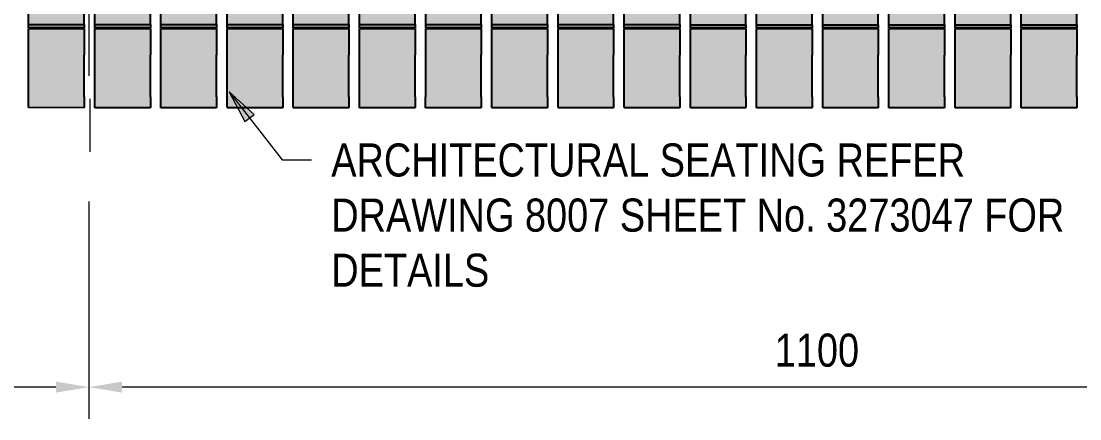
# Model space of a CAD drawing. Header units: metres. Extents: x 313 to 328, y 3 to 1212.
# Drawn here: x 317.682 to 318.481, y 1210.077 to 1210.378 of the extents above; entities that cross this region are included whole.
import ezdxf

# ---------------------------------------------------------------- set-up
doc = ezdxf.new("R2010")
doc.units = ezdxf.units.M
doc.linetypes.add('JacobsCenter', pattern=[0.015, 0.009, -0.0015, 0.003, -0.0015])
doc.layers.get('Defpoints').update_dxf_attribs({"color": 41})
for name, color, linetype, lineweight in [('A-ANNO-DIMS', 7, 'Continuous', 9), ('A-DETL', 7, 'Continuous', 13), ('A-GENM', 7, 'Continuous', 35), ('G-ANNO-TEXT', 7, 'Continuous', 9)]:
    doc.layers.add(name, color=color, linetype=linetype, lineweight=lineweight)
doc.styles.add('Arial Narrow_1', font='ARIALN.TTF', dxfattribs={"height": 0.025})
doc.dimstyles.new('Dimension_Standard_O__mm_', dxfattribs={"dimscale": 0.3048, "dimtxt": 0.025586, "dimasz": 0.082021, "dimexe": 0.07874, "dimexo": 0.049213, "dimgap": 0.049213, "dimtad": 1, "dimdec": 0, "dimlfac": 1000, "dimzin": 0, "dimdsep": 46, "dimtxsty": 'Arial Narrow_1', "dimsah": 1, "dimcen": 0.09, "dimaunit": 1, "dimadec": 4, "dimazin": 0, "dimtfac": 1, "dimtdec": 4, "dimtix": 1, "dimtmove": 0, "dimatfit": 3, "dimfxl": 1, "dimtvp": 1, "dimtfill": 1, "dimtolj": 1, "dimtzin": 0, "dimlwd": 18, "dimlwe": 18, "dimarcsym": 2})

# ---------------------------------------------------------------- blocks, each defined once
blk = doc.blocks.new('BR08_SEATING_NORTH 3 - BR08_SEATING_NORTH 3-5676583-DRG-2873241 - NORTHERN SCREEN POST - PLAN')
at = {"layer": 'A-GENM', "lineweight": 25, "true_color": 0xebe8e4}
for points in [[(317.72913, 1210.37522), (317.72915, 1210.44012), (317.71215, 1210.44012), (317.71227, 1210.75611), (317.71227, 1210.77529), (317.6873, 1210.77529), (317.68723, 1210.6634), (317.68713, 1210.37523), (317.69326, 1210.37523)], [(317.82913, 1210.37521), (317.82928, 1210.77527), (317.7873, 1210.77528), (317.78727, 1210.7539), (317.78713, 1210.37522), (317.81461, 1210.37522)], [(317.87913, 1210.37521), (317.87928, 1210.77527), (317.8373, 1210.77527), (317.83727, 1210.7539), (317.83713, 1210.37521), (317.87528, 1210.37521)], [(317.92913, 1210.3752), (317.92928, 1210.77526), (317.8873, 1210.77527), (317.88727, 1210.7539), (317.88713, 1210.37521)], [(317.97913, 1210.3752), (317.97928, 1210.77525), (317.9373, 1210.77526), (317.93727, 1210.7539), (317.93713, 1210.3752)], [(318.02913, 1210.37519), (318.02928, 1210.77525), (317.9873, 1210.77525), (317.98727, 1210.7539), (317.98713, 1210.3752), (317.99662, 1210.3752)], [(318.07913, 1210.37519), (318.07928, 1210.77524), (318.0373, 1210.77525), (318.03727, 1210.7539), (318.03713, 1210.37519)], [(318.12913, 1210.37518), (318.12928, 1210.77523), (318.0873, 1210.77524), (318.08727, 1210.7539), (318.08713, 1210.37519), (318.11796, 1210.37518)], [(318.17913, 1210.37518), (318.17928, 1210.77523), (318.1373, 1210.77523), (318.13727, 1210.7539), (318.13713, 1210.37518)], [(318.22913, 1210.37517), (318.22928, 1210.77522), (318.1873, 1210.77523), (318.18727, 1210.7539), (318.18713, 1210.37517)], [(318.27913, 1210.37516), (318.27928, 1210.77521), (318.2373, 1210.77522), (318.23727, 1210.7539), (318.23713, 1210.37517), (318.2393, 1210.37517)], [(318.32913, 1210.37516), (318.32928, 1210.77521), (318.2873, 1210.77521), (318.28727, 1210.7539), (318.28713, 1210.37516)], [(318.37913, 1210.37515), (318.37928, 1210.7752), (318.3373, 1210.77521), (318.33727, 1210.7539), (318.33713, 1210.37516), (318.36064, 1210.37515)], [(317.72913, 1210.3728), (317.72913, 1210.37522), (317.68713, 1210.37524), (317.68713, 1210.3728), (317.69326, 1210.3728)], [(317.77913, 1210.37279), (317.77913, 1210.37522), (317.73713, 1210.37523), (317.73713, 1210.37279), (317.75394, 1210.37279)], [(317.82913, 1210.37279), (317.82913, 1210.37521), (317.78713, 1210.37523), (317.78713, 1210.37279), (317.81461, 1210.37279)], [(317.87913, 1210.37278), (317.87913, 1210.37521), (317.83713, 1210.37522), (317.83713, 1210.37279), (317.87528, 1210.37278)], [(317.92913, 1210.37278), (317.92913, 1210.3752), (317.88713, 1210.37522), (317.88713, 1210.37278)], [(317.97913, 1210.37277), (317.97913, 1210.3752), (317.93713, 1210.37521), (317.93713, 1210.37278)], [(318.02913, 1210.37277), (318.02913, 1210.37519), (317.98713, 1210.37521), (317.98713, 1210.37277), (317.99662, 1210.37277)], [(318.07913, 1210.37276), (318.07913, 1210.37519), (318.03713, 1210.3752), (318.03713, 1210.37277)], [(318.12913, 1210.37276), (318.12913, 1210.37518), (318.08713, 1210.3752), (318.08713, 1210.37276), (318.11796, 1210.37276)], [(318.17913, 1210.37275), (318.17913, 1210.37518), (318.13713, 1210.3752), (318.13713, 1210.37276)], [(318.22913, 1210.37275), (318.22913, 1210.37517), (318.18713, 1210.37519), (318.18713, 1210.37275)], [(318.27913, 1210.37274), (318.27913, 1210.37516), (318.23713, 1210.37519), (318.23713, 1210.37275), (318.2393, 1210.37275)], [(318.32913, 1210.37274), (318.32913, 1210.37516), (318.28713, 1210.37518), (318.28713, 1210.37274)], [(318.37913, 1210.37273), (318.37913, 1210.37515), (318.33713, 1210.37518), (318.33713, 1210.37274), (318.36064, 1210.37274)], [(318.42913, 1210.37273), (318.42913, 1210.37515), (318.38713, 1210.37517), (318.38713, 1210.37273)], [(318.47913, 1210.37272), (318.47913, 1210.37514), (318.43713, 1210.37517), (318.43713, 1210.37273)], [(317.72913, 1210.35227), (317.72913, 1210.37224), (317.68713, 1210.37224), (317.68713, 1210.35228)], [(317.77913, 1210.35227), (317.77913, 1210.37223), (317.73713, 1210.37224), (317.73713, 1210.35227), (317.75394, 1210.35227)], [(317.82913, 1210.35226), (317.82913, 1210.37223), (317.78713, 1210.37223), (317.78713, 1210.35227)], [(317.87913, 1210.35226), (317.87913, 1210.37222), (317.83713, 1210.37223), (317.83713, 1210.35226), (317.87528, 1210.35226)], [(317.92913, 1210.35225), (317.92913, 1210.37222), (317.88713, 1210.37222), (317.88713, 1210.35226)], [(317.97913, 1210.35225), (317.97913, 1210.37222), (317.93713, 1210.37222), (317.93713, 1210.35225)], [(318.02913, 1210.35224), (318.02913, 1210.37221), (317.98713, 1210.37221), (317.98713, 1210.35225), (317.99662, 1210.35225)], [(318.07913, 1210.35224), (318.07913, 1210.37221), (318.03713, 1210.37221), (318.03713, 1210.35224)], [(318.12913, 1210.35223), (318.12913, 1210.3722), (318.08713, 1210.3722), (318.08713, 1210.35224), (318.11796, 1210.35224)], [(318.17913, 1210.35223), (318.17913, 1210.3722), (318.13713, 1210.3722), (318.13713, 1210.35223), (318.17863, 1210.35223)], [(318.22913, 1210.35223), (318.22913, 1210.37219), (318.18713, 1210.3722), (318.18713, 1210.35223)], [(318.27913, 1210.35222), (318.27913, 1210.37219), (318.23713, 1210.37219), (318.23713, 1210.35222), (318.2393, 1210.35222)], [(318.32913, 1210.35222), (318.32913, 1210.37218), (318.28713, 1210.37219), (318.28713, 1210.35222)], [(318.37913, 1210.35221), (318.37913, 1210.37218), (318.33713, 1210.37218), (318.33713, 1210.35221), (318.36064, 1210.35221)], [(318.42913, 1210.35221), (318.42913, 1210.37217), (318.38713, 1210.37218), (318.38713, 1210.35221)], [(318.47913, 1210.3522), (318.47913, 1210.37217), (318.43713, 1210.37217), (318.43713, 1210.35221)], [(317.72912, 1210.32058), (317.72913, 1210.35227), (317.68713, 1210.35227), (317.68713, 1210.32059)], [(317.77912, 1210.32058), (317.77913, 1210.35227), (317.73713, 1210.35227), (317.73713, 1210.32058), (317.75394, 1210.32058)], [(317.82912, 1210.32057), (317.82913, 1210.35226), (317.78713, 1210.35226), (317.78713, 1210.32058)], [(317.87912, 1210.32057), (317.87913, 1210.35226), (317.83713, 1210.35226), (317.83713, 1210.32057), (317.87528, 1210.32057)], [(317.92912, 1210.32056), (317.92913, 1210.35225), (317.88713, 1210.35225), (317.88713, 1210.32057)], [(317.97912, 1210.32056), (317.97913, 1210.35225), (317.93713, 1210.35225), (317.93713, 1210.32056)], [(318.02912, 1210.32055), (318.02913, 1210.35224), (317.98713, 1210.35224), (317.98713, 1210.32056), (317.99662, 1210.32056)], [(318.07912, 1210.32055), (318.07913, 1210.35224), (318.03713, 1210.35224), (318.03713, 1210.32055)], [(318.12912, 1210.32054), (318.12913, 1210.35223), (318.08713, 1210.35223), (318.08713, 1210.32055), (318.11796, 1210.32054)], [(318.17912, 1210.32054), (318.17913, 1210.35223), (318.13713, 1210.35223), (318.13713, 1210.32054), (318.17863, 1210.32054)], [(318.22912, 1210.32053), (318.22913, 1210.35223), (318.18713, 1210.35223), (318.18713, 1210.32054)], [(318.27912, 1210.32053), (318.27913, 1210.35222), (318.23713, 1210.35222), (318.23713, 1210.32053), (318.2393, 1210.32053)], [(318.32912, 1210.32052), (318.32913, 1210.35222), (318.28713, 1210.35222), (318.28713, 1210.32053)], [(318.37912, 1210.32052), (318.37913, 1210.35221), (318.33713, 1210.35221), (318.33713, 1210.32052), (318.36064, 1210.32052)], [(318.42912, 1210.32051), (318.42913, 1210.35221), (318.38713, 1210.35221), (318.38713, 1210.32052)], [(318.47912, 1210.32051), (318.47913, 1210.3522), (318.43713, 1210.3522), (318.43713, 1210.32051)], [(317.72912, 1210.31245), (317.72912, 1210.32058), (317.68712, 1210.32059), (317.68713, 1210.31246)], [(317.77912, 1210.31245), (317.77912, 1210.32058), (317.73712, 1210.32058), (317.73713, 1210.31245), (317.75394, 1210.31245)], [(317.82912, 1210.31244), (317.82912, 1210.32057), (317.78712, 1210.32058), (317.78713, 1210.31245)], [(317.87912, 1210.31244), (317.87912, 1210.32057), (317.83712, 1210.32057), (317.83713, 1210.31244), (317.87528, 1210.31244)], [(317.92912, 1210.31243), (317.92912, 1210.32056), (317.88712, 1210.32057), (317.88713, 1210.31244)], [(317.97912, 1210.31243), (317.97912, 1210.32056), (317.93712, 1210.32056), (317.93713, 1210.31243)], [(318.02912, 1210.31242), (318.02912, 1210.32055), (317.98712, 1210.32056), (317.98713, 1210.31243), (317.99662, 1210.31243)], [(318.07912, 1210.31242), (318.07912, 1210.32055), (318.03712, 1210.32055), (318.03713, 1210.31242)], [(318.12912, 1210.31242), (318.12912, 1210.32054), (318.08712, 1210.32055), (318.08713, 1210.31242), (318.11796, 1210.31242)], [(318.17912, 1210.31241), (318.17912, 1210.32054), (318.13712, 1210.32054), (318.13713, 1210.31241), (318.17863, 1210.31241)], [(318.22912, 1210.31241), (318.22912, 1210.32053), (318.18712, 1210.32054), (318.18713, 1210.31241)], [(318.27912, 1210.3124), (318.27912, 1210.32053), (318.23712, 1210.32053), (318.23713, 1210.3124), (318.2393, 1210.3124)], [(318.32912, 1210.3124), (318.32912, 1210.32052), (318.28712, 1210.32053), (318.28713, 1210.3124)], [(318.37912, 1210.31239), (318.37912, 1210.32052), (318.33712, 1210.32052), (318.33713, 1210.3124), (318.36064, 1210.31239)], [(318.42912, 1210.31239), (318.42912, 1210.32051), (318.38712, 1210.32052), (318.38713, 1210.31239)], [(318.47912, 1210.31238), (318.47912, 1210.32051), (318.43712, 1210.32051), (318.43713, 1210.31239)]]:
    blk.add_hatch(color=254, dxfattribs=at).paths.add_polyline_path(points)
h = blk.add_hatch(color=254, dxfattribs=at)
h.paths.add_polyline_path([(317.77913, 1210.37522), (317.77928, 1210.77528), (317.75428, 1210.7752), (317.75415, 1210.44011), (317.73715, 1210.44011), (317.73713, 1210.37522), (317.75394, 1210.37522)])
h.paths.add_polyline_path([(317.75415, 1210.44239), (317.75415, 1210.44239), (317.75415, 1210.44262)])
h = blk.add_hatch(color=254, dxfattribs=at)
h.paths.add_polyline_path([(318.41786, 1210.7752), (318.41786, 1210.77519), (318.41786, 1210.7539)])
h.paths.add_polyline_path([(318.42913, 1210.37515), (318.42927, 1210.77519), (318.3873, 1210.7752), (318.38727, 1210.7539), (318.38713, 1210.37515)])
h = blk.add_hatch(color=254, dxfattribs=at)
h.paths.add_polyline_path([(318.4678, 1210.77519), (318.4678, 1210.77519), (318.4678, 1210.7539)])
h.paths.add_polyline_path([(318.47913, 1210.37514), (318.47927, 1210.77519), (318.4373, 1210.77519), (318.43727, 1210.7539), (318.43713, 1210.37515)])
at = {"layer": 'A-GENM', "color": 254, "lineweight": 25, "true_color": 0xd4d4d4}
for p, q in [((317.68713, 1210.37524), (317.68728, 1210.77529)), ((317.77913, 1210.37523), (317.77928, 1210.77528)), ((317.78713, 1210.37523), (317.78728, 1210.77528)), ((317.82913, 1210.37522), (317.82928, 1210.77527)), ((317.83713, 1210.37522), (317.83728, 1210.77527)), ((317.87913, 1210.37522), (317.87928, 1210.77527)), ((317.88713, 1210.37522), (317.88728, 1210.77527)), ((317.92913, 1210.37522), (317.92928, 1210.77526)), ((317.93713, 1210.37521), (317.93728, 1210.77526)), ((317.97913, 1210.37521), (317.97928, 1210.77525)), ((317.98713, 1210.37521), (317.98728, 1210.77525)), ((318.02913, 1210.37521), (318.02928, 1210.77525)), ((318.03713, 1210.3752), (318.03728, 1210.77525)), ((318.07913, 1210.3752), (318.07928, 1210.77524)), ((318.08713, 1210.3752), (318.08728, 1210.77524)), ((318.12913, 1210.3752), (318.12928, 1210.77523)), ((318.13713, 1210.3752), (318.13728, 1210.77523)), ((318.17913, 1210.37519), (318.17928, 1210.77523)), ((318.18713, 1210.37519), (318.18728, 1210.77523)), ((318.22913, 1210.37519), (318.22928, 1210.77522)), ((318.23713, 1210.37519), (318.23728, 1210.77522)), ((318.27913, 1210.37518), (318.27928, 1210.77521)), ((318.28713, 1210.37518), (318.28728, 1210.77521)), ((318.32913, 1210.37518), (318.32928, 1210.77521)), ((318.33713, 1210.37518), (318.33728, 1210.77521)), ((318.37913, 1210.37517), (318.37928, 1210.7752)), ((318.38713, 1210.37517), (318.38728, 1210.7752)), ((318.42913, 1210.37517), (318.42928, 1210.77519)), ((318.43713, 1210.37517), (318.43728, 1210.77519)), ((318.47913, 1210.37516), (318.47928, 1210.77519)), ((317.72913, 1210.37523), (317.72915, 1210.44012)), ((317.73713, 1210.37523), (317.73715, 1210.44011)), ((317.68713, 1210.37279), (317.68713, 1210.37523)), ((317.68713, 1210.37523), (317.72913, 1210.37522)), ((317.72913, 1210.37522), (317.72913, 1210.37279)), ((317.73713, 1210.37279), (317.73713, 1210.37522)), ((317.73713, 1210.37522), (317.77913, 1210.37522)), ((317.77913, 1210.37522), (317.77913, 1210.37278)), ((317.78713, 1210.37278), (317.78713, 1210.37522)), ((317.78713, 1210.37522), (317.82913, 1210.37521)), ((317.82913, 1210.37521), (317.82913, 1210.37278)), ((317.83713, 1210.37277), (317.83713, 1210.37521)), ((317.83713, 1210.37521), (317.87913, 1210.37521)), ((317.87913, 1210.37521), (317.87913, 1210.37277)), ((317.88713, 1210.37277), (317.88713, 1210.37521)), ((317.88713, 1210.37521), (317.92913, 1210.3752)), ((317.92913, 1210.3752), (317.92913, 1210.37276)), ((317.93713, 1210.37276), (317.93713, 1210.3752)), ((317.93713, 1210.3752), (317.97913, 1210.3752)), ((317.97913, 1210.3752), (317.97913, 1210.37276)), ((317.98713, 1210.37276), (317.98713, 1210.3752)), ((317.98713, 1210.3752), (318.02913, 1210.37519)), ((318.02913, 1210.37519), (318.02913, 1210.37275)), ((318.03713, 1210.37275), (318.03713, 1210.37519)), ((318.03713, 1210.37519), (318.07913, 1210.37519)), ((318.07913, 1210.37519), (318.07913, 1210.37275)), ((318.08713, 1210.37275), (318.08713, 1210.37519)), ((318.08713, 1210.37519), (318.12913, 1210.37518)), ((318.12913, 1210.37518), (318.12913, 1210.37274)), ((318.13713, 1210.37274), (318.13713, 1210.37518)), ((318.13713, 1210.37518), (318.17913, 1210.37518)), ((318.17913, 1210.37518), (318.17913, 1210.37274)), ((318.18713, 1210.37274), (318.18713, 1210.37517)), ((318.18713, 1210.37517), (318.22913, 1210.37517)), ((318.22913, 1210.37517), (318.22913, 1210.37273)), ((318.23713, 1210.37273), (318.23713, 1210.37517)), ((318.23713, 1210.37517), (318.27913, 1210.37516)), ((318.27913, 1210.37516), (318.27913, 1210.37273)), ((318.28713, 1210.37272), (318.28713, 1210.37516)), ((318.28713, 1210.37516), (318.32913, 1210.37516)), ((318.32913, 1210.37516), (318.32913, 1210.37272)), ((318.33713, 1210.37272), (318.33713, 1210.37516)), ((318.33713, 1210.37516), (318.37913, 1210.37515)), ((318.37913, 1210.37515), (318.37913, 1210.37271)), ((318.38713, 1210.37271), (318.38713, 1210.37515)), ((318.38713, 1210.37515), (318.42913, 1210.37515)), ((318.42913, 1210.37515), (318.42913, 1210.37271)), ((318.43713, 1210.37271), (318.43713, 1210.37515)), ((318.43713, 1210.37515), (318.47913, 1210.37514)), ((318.47913, 1210.37514), (318.47913, 1210.3727)), ((317.72913, 1210.37279), (317.68713, 1210.37279)), ((317.68713, 1210.37224), (317.72913, 1210.37224)), ((317.68713, 1210.35228), (317.68713, 1210.37224)), ((317.72913, 1210.37224), (317.72913, 1210.35227)), ((317.77913, 1210.37278), (317.73713, 1210.37279)), ((317.73713, 1210.37224), (317.77913, 1210.37223)), ((317.73713, 1210.35227), (317.73713, 1210.37224)), ((317.77913, 1210.37223), (317.77913, 1210.35227)), ((317.82913, 1210.37278), (317.78713, 1210.37278)), ((317.78713, 1210.37223), (317.82913, 1210.37223)), ((317.78713, 1210.35227), (317.78713, 1210.37223)), ((317.82913, 1210.37223), (317.82913, 1210.35226)), ((317.87913, 1210.37277), (317.83713, 1210.37277)), ((317.83713, 1210.37223), (317.87913, 1210.37222)), ((317.83713, 1210.35226), (317.83713, 1210.37223)), ((317.87913, 1210.37222), (317.87913, 1210.35226)), ((317.92913, 1210.37276), (317.88713, 1210.37277)), ((317.88713, 1210.37222), (317.92913, 1210.37222)), ((317.88713, 1210.35226), (317.88713, 1210.37222)), ((317.92913, 1210.37222), (317.92913, 1210.35225)), ((317.97913, 1210.37276), (317.93713, 1210.37276)), ((317.93713, 1210.37222), (317.97913, 1210.37222)), ((317.93713, 1210.35225), (317.93713, 1210.37222)), ((317.97913, 1210.37222), (317.97913, 1210.35225)), ((318.02913, 1210.37275), (317.98713, 1210.37276)), ((317.98713, 1210.37221), (318.02913, 1210.37221)), ((317.98713, 1210.35225), (317.98713, 1210.37221)), ((318.02913, 1210.37221), (318.02913, 1210.35224)), ((318.07913, 1210.37275), (318.03713, 1210.37275)), ((318.03713, 1210.37221), (318.07913, 1210.37221)), ((318.03713, 1210.35224), (318.03713, 1210.37221)), ((318.07913, 1210.37221), (318.07913, 1210.35224)), ((318.12913, 1210.37274), (318.08713, 1210.37275)), ((318.08713, 1210.3722), (318.12913, 1210.3722)), ((318.08713, 1210.35224), (318.08713, 1210.3722)), ((318.12913, 1210.3722), (318.12913, 1210.35223)), ((318.17913, 1210.37274), (318.13713, 1210.37274)), ((318.13713, 1210.3722), (318.17913, 1210.3722)), ((318.13713, 1210.35223), (318.13713, 1210.3722)), ((318.17913, 1210.3722), (318.17913, 1210.35223)), ((318.22913, 1210.37273), (318.18713, 1210.37274)), ((318.18713, 1210.3722), (318.22913, 1210.37219)), ((318.18713, 1210.35223), (318.18713, 1210.3722)), ((318.22913, 1210.37219), (318.22913, 1210.35223)), ((318.27913, 1210.37273), (318.23713, 1210.37273)), ((318.23713, 1210.37219), (318.27913, 1210.37219)), ((318.23713, 1210.35222), (318.23713, 1210.37219)), ((318.27913, 1210.37219), (318.27913, 1210.35222)), ((318.32913, 1210.37272), (318.28713, 1210.37272)), ((318.28713, 1210.37219), (318.32913, 1210.37218)), ((318.28713, 1210.35222), (318.28713, 1210.37219)), ((318.32913, 1210.37218), (318.32913, 1210.35222)), ((318.37913, 1210.37271), (318.33713, 1210.37272)), ((318.33713, 1210.37218), (318.37913, 1210.37218)), ((318.33713, 1210.35221), (318.33713, 1210.37218)), ((318.37913, 1210.37218), (318.37913, 1210.35221)), ((318.42913, 1210.37271), (318.38713, 1210.37271)), ((318.38713, 1210.37218), (318.42913, 1210.37217)), ((318.38713, 1210.35221), (318.38713, 1210.37218)), ((318.42913, 1210.37217), (318.42913, 1210.35221)), ((318.47913, 1210.3727), (318.43713, 1210.37271)), ((318.43713, 1210.37217), (318.47913, 1210.37217)), ((318.43713, 1210.35221), (318.43713, 1210.37217)), ((318.47913, 1210.37217), (318.47913, 1210.3522)), ((317.68712, 1210.31246), (317.68712, 1210.32059)), ((317.72912, 1210.32058), (317.72912, 1210.31245)), ((317.73712, 1210.31245), (317.73712, 1210.32058)), ((317.77912, 1210.32058), (317.77912, 1210.31245)), ((317.78712, 1210.31245), (317.78712, 1210.32058)), ((317.82912, 1210.32057), (317.82912, 1210.31244)), ((317.83712, 1210.31244), (317.83712, 1210.32057)), ((317.87912, 1210.32057), (317.87912, 1210.31244)), ((317.88712, 1210.31244), (317.88712, 1210.32057)), ((317.92912, 1210.32056), (317.92912, 1210.31243)), ((317.93712, 1210.31243), (317.93712, 1210.32056)), ((317.97912, 1210.32056), (317.97912, 1210.31243)), ((317.98712, 1210.31243), (317.98712, 1210.32056)), ((318.02912, 1210.32055), (318.02912, 1210.31242)), ((318.03712, 1210.31242), (318.03712, 1210.32055)), ((318.07912, 1210.32055), (318.07912, 1210.31242)), ((318.08712, 1210.31242), (318.08712, 1210.32055)), ((318.12912, 1210.32054), (318.12912, 1210.31242)), ((318.13712, 1210.31241), (318.13712, 1210.32054)), ((318.17912, 1210.32054), (318.17912, 1210.31241)), ((318.18712, 1210.31241), (318.18712, 1210.32054)), ((318.22912, 1210.32053), (318.22912, 1210.31241)), ((318.23712, 1210.3124), (318.23712, 1210.32053)), ((318.27912, 1210.32053), (318.27912, 1210.3124)), ((318.28712, 1210.3124), (318.28712, 1210.32053)), ((318.32912, 1210.32052), (318.32912, 1210.3124)), ((318.33712, 1210.3124), (318.33712, 1210.32052)), ((318.37912, 1210.32052), (318.37912, 1210.31239)), ((318.38712, 1210.31239), (318.38712, 1210.32052)), ((318.42912, 1210.32051), (318.42912, 1210.31239)), ((318.43712, 1210.31239), (318.43712, 1210.32051)), ((318.47912, 1210.32051), (318.47912, 1210.31238)), ((317.72912, 1210.3124), (317.68712, 1210.31241)), ((317.77912, 1210.3124), (317.73712, 1210.3124)), ((317.82912, 1210.31239), (317.78712, 1210.3124)), ((317.87912, 1210.31239), (317.83712, 1210.31239)), ((317.92912, 1210.31238), (317.88712, 1210.31239)), ((317.97912, 1210.31238), (317.93712, 1210.31238)), ((318.02912, 1210.31237), (317.98712, 1210.31238)), ((318.07912, 1210.31237), (318.03712, 1210.31237)), ((318.12912, 1210.31236), (318.08712, 1210.31237)), ((318.17912, 1210.31236), (318.13712, 1210.31236)), ((318.22912, 1210.31235), (318.18712, 1210.31236)), ((318.27912, 1210.31235), (318.23712, 1210.31235)), ((318.32912, 1210.31235), (318.28712, 1210.31235)), ((318.37912, 1210.31234), (318.33712, 1210.31234)), ((318.42912, 1210.31234), (318.38712, 1210.31234)), ((318.47912, 1210.31233), (318.43712, 1210.31234))]:
    blk.add_line(p, q, dxfattribs=at)
for centre, start_param, end_param in [((317.68713, 1210.35054), 3.199685, 4.770481), ((317.72913, 1210.35053), 3.199685, 4.770481), ((317.73713, 1210.35053), 3.461484, 4.770481), ((317.77913, 1210.35053), 3.199685, 4.770481), ((317.78713, 1210.35053), 3.199685, 4.770481), ((317.82913, 1210.35052), 3.199685, 4.770481), ((317.83713, 1210.35052), 3.461484, 4.770481), ((317.87913, 1210.35052), 3.199685, 4.770481), ((317.88713, 1210.35052), 3.199685, 4.770481), ((317.92913, 1210.35051), 3.199685, 4.770481), ((317.93713, 1210.35051), 3.199685, 4.770481), ((317.97913, 1210.35051), 3.199685, 4.770481), ((317.98713, 1210.35051), 3.723284, 4.770481), ((318.02913, 1210.3505), 3.199685, 4.770481), ((318.03713, 1210.3505), 3.199685, 4.770481), ((318.07913, 1210.3505), 3.199685, 4.770481), ((318.08713, 1210.3505), 3.985083, 4.770481), ((318.12913, 1210.35049), 3.199685, 4.770481), ((318.13713, 1210.35049), 3.199685, 4.770481), ((318.17913, 1210.35049), 3.199685, 4.770481), ((318.18713, 1210.35049), 3.199685, 4.770481), ((318.22913, 1210.35048), 3.199685, 4.770481), ((318.23713, 1210.35048), 3.461484, 4.770481), ((318.27913, 1210.35048), 3.199685, 4.770481), ((318.28713, 1210.35048), 3.199685, 4.770481), ((318.32913, 1210.35047), 3.199685, 4.770481), ((318.33713, 1210.35047), 3.199685, 4.770481), ((318.37913, 1210.35047), 3.199685, 4.770481), ((318.38713, 1210.35047), 3.985083, 4.770481), ((318.42913, 1210.35046), 3.199685, 4.770481), ((318.43713, 1210.35046), 3.723284, 4.770481), ((318.47913, 1210.35046), 3.199685, 4.770481), ((317.98713, 1210.35051), 3.461484, 3.723284), ((318.08713, 1210.3505), 3.723284, 3.985083), ((318.08713, 1210.3505), 3.461484, 3.723284), ((318.38713, 1210.35047), 3.723284, 3.985083), ((318.38713, 1210.35047), 3.461484, 3.723284), ((318.43713, 1210.35046), 3.461484, 3.723284), ((317.73713, 1210.35053), 3.199685, 3.461484), ((317.83713, 1210.35052), 3.199685, 3.461484), ((317.98713, 1210.35051), 3.199685, 3.461484), ((318.08713, 1210.3505), 3.199685, 3.461484), ((318.23713, 1210.35048), 3.199685, 3.461484), ((318.38713, 1210.35047), 3.199685, 3.461484), ((318.43713, 1210.35046), 3.199685, 3.461485), ((317.72912, 1210.3424), 3.141593, 3.199685), ((317.73712, 1210.3424), 3.141593, 3.199685), ((317.77912, 1210.3424), 3.141593, 3.199685), ((317.78712, 1210.3424), 3.141593, 3.199685), ((317.82912, 1210.34239), 3.141593, 3.199685), ((317.87912, 1210.34239), 3.141593, 3.199685), ((317.92912, 1210.34238), 3.141593, 3.199685), ((317.93712, 1210.34238), 3.141593, 3.199685), ((317.97912, 1210.34238), 3.141592, 3.199685), ((317.98712, 1210.34238), 3.141593, 3.199685), ((318.02912, 1210.34237), 3.141593, 3.199685), ((318.03712, 1210.34237), 3.141593, 3.199685), ((318.07912, 1210.34237), 3.141593, 3.199685), ((318.12912, 1210.34236), 3.141593, 3.199685), ((318.17912, 1210.34236), 3.141593, 3.199685), ((318.18712, 1210.34236), 3.141593, 3.199685), ((318.22912, 1210.34235), 3.141593, 3.199685), ((318.27912, 1210.34235), 3.141593, 3.199685), ((318.28712, 1210.34235), 3.141593, 3.199685), ((318.32912, 1210.34235), 3.141592, 3.199685), ((318.33712, 1210.34234), 3.141593, 3.199685), ((318.37912, 1210.34234), 3.141593, 3.199685), ((318.42912, 1210.34234), 3.141593, 3.199685), ((318.47912, 1210.34233), 3.141592, 3.199685)]:
    blk.add_ellipse(centre, major_axis=(0, 0.03), ratio=0.000016, start_param=start_param, end_param=end_param, dxfattribs=at)
blk = doc.blocks.new('T2DPAA-T2D-C3S-DU-M3D-100304_rvt-1-DRG-2873241 - NORTHERN SCREEN POST - PLAN')
at = {"layer": 'A-GENM', "color": 254, "lineweight": 25, "true_color": 0xd4d4d4}
blk.add_blockref('BR08_SEATING_NORTH 3 - BR08_SEATING_NORTH 3-5676583-DRG-2873241 - NORTHERN SCREEN POST - PLAN', (0, 0), dxfattribs=at)
blk = doc.blocks.new('DIMBLOCK4-DRG-2873241 - NORTHERN SCREEN POST - PLAN')
at = {"layer": 'A-ANNO-DIMS', "color": 0, "lineweight": 18, "transparency": 16777216}
for p, q in [((318.83276, 1210.25959), (318.83276, 1210.07705)), ((317.73273, 1210.24145), (317.73273, 1210.07705)), ((318.80776, 1210.10105), (317.75773, 1210.10105))]:
    blk.add_line(p, q, dxfattribs=at)
at = {"layer": 'A-ANNO-DIMS', "color": 0, "transparency": 16777216}
for points in [[(317.75773, 1210.10522), (317.75773, 1210.09689), (317.73273, 1210.10105)], [(318.80776, 1210.10522), (318.80776, 1210.09689), (318.83276, 1210.10105)]]:
    blk.add_solid(points, dxfattribs=at)
at = {"layer": 'Defpoints', "color": 0, "transparency": 16777216}
for p in [(318.83276, 1210.27459), (317.73273, 1210.25645), (317.73273, 1210.10105)]:
    blk.add_point(p, dxfattribs=at)
at = {"layer": 'A-ANNO-DIMS', "color": 0, "lineweight": 18, "transparency": 16777216, "insert": (318.28275, 1210.12882), "char_height": 0.025, "width": 0.0760263, "attachment_point": 5, "style": 'Arial Narrow_1', "bg_fill": 3, "box_fill_scale": 1.1, "bg_fill_color": 256, "bg_fill_true_color": 13158600, "bg_fill_transparency": 0}
blk.add_mtext('\\A1;1100', dxfattribs=at)
blk = doc.blocks.new('DIMBLOCK5-DRG-2873241 - NORTHERN SCREEN POST - PLAN')
at = {"layer": 'A-ANNO-DIMS', "color": 0, "lineweight": 18, "transparency": 16777216}
for p, q in [((317.03273, 1210.41119), (317.03273, 1210.07705)), ((317.73273, 1210.24145), (317.73273, 1210.07705)), ((317.70773, 1210.10105), (317.05773, 1210.10105))]:
    blk.add_line(p, q, dxfattribs=at)
at = {"layer": 'A-ANNO-DIMS', "color": 0, "transparency": 16777216}
for points in [[(317.05773, 1210.10522), (317.05773, 1210.09689), (317.03273, 1210.10105)], [(317.70773, 1210.10522), (317.70773, 1210.09689), (317.73273, 1210.10105)]]:
    blk.add_solid(points, dxfattribs=at)
at = {"layer": 'Defpoints', "color": 0, "transparency": 16777216}
for p in [(317.03273, 1210.42619), (317.73273, 1210.25645), (317.03273, 1210.10105)]:
    blk.add_point(p, dxfattribs=at)
at = {"layer": 'A-ANNO-DIMS', "color": 0, "lineweight": 18, "transparency": 16777216, "insert": (317.38273, 1210.12882), "char_height": 0.025, "width": 0.0570197, "attachment_point": 5, "style": 'Arial Narrow_1', "bg_fill": 3, "box_fill_scale": 1.1, "bg_fill_color": 256, "bg_fill_true_color": 13158600, "bg_fill_transparency": 0}
blk.add_mtext('\\A1;700', dxfattribs=at)

msp = doc.modelspace()

# ---------------------------------------------------------------- hatches: boundary and pattern name
at = {"layer": 'G-ANNO-TEXT'}
msp.add_hatch(color=256, dxfattribs=at).paths.add_polyline_path([(317.83859, 1210.32429), (317.85049, 1210.30187), (317.85744, 1210.30729)])

# ---------------------------------------------------------------- linework, layer by layer
at = {"layer": 'A-DETL', "linetype": 'JacobsCenter', "lineweight": 18}
for p, q in [((317.73346, 1211.11911), (317.73346, 1210.27911)), ((317.73273, 1211.03645), (317.73273, 1210.25645))]:
    msp.add_line(p, q, dxfattribs=at)
at = {"layer": 'G-ANNO-TEXT'}
for p, q in [((317.83859, 1210.32429), (317.85049, 1210.30187)), ((317.85744, 1210.30729), (317.83859, 1210.32429)), ((317.85049, 1210.30187), (317.85744, 1210.30729))]:
    msp.add_line(p, q, dxfattribs=at)

# ---------------------------------------------------------------- block references
at = {"lineweight": 5}
msp.add_blockref('T2DPAA-T2D-C3S-DU-M3D-100304_rvt-1-DRG-2873241 - NORTHERN SCREEN POST - PLAN', (0, 0), dxfattribs=at)

# ---------------------------------------------------------------- next in the draw order: dimensions: what is measured, and where the dimension line sits
at = {"layer": 'A-ANNO-DIMS', "lineweight": 18}
dim = msp.add_linear_dim(base=(317.73273, 1210.10105), p1=(318.83276, 1210.27459), p2=(317.73273, 1210.25645), dimstyle='Dimension_Standard_O__mm_', override={"dimpost": '<>', "dimfxl": 1.100183}, dxfattribs=at)
dim.commit()
dim.dimension.update_dxf_attribs({"geometry": 'DIMBLOCK4-DRG-2873241 - NORTHERN SCREEN POST - PLAN', "text_midpoint": (318.28275, 1210.12882)})

# ---------------------------------------------------------------- next in the draw order: linework, layer by layer
at = {"layer": 'G-ANNO-TEXT'}
for p, q in [((317.83859, 1210.32429), (317.87872, 1210.27283)), ((317.87872, 1210.27283), (317.90081, 1210.27283))]:
    msp.add_line(p, q, dxfattribs=at)

# ---------------------------------------------------------------- next in the draw order: texts
at = {"layer": 'G-ANNO-TEXT', "char_height": 0.025, "attachment_point": 1, "style": 'Arial Narrow_1', "bg_fill": 3, "box_fill_scale": 1, "bg_fill_color": 256, "bg_fill_transparency": 0}
for s, insert in [('ARCHITECTURAL SEATING REFER ', (317.91581, 1210.28533)), ('DRAWING 8007 SHEET No. 3273047 FOR ', (317.91581, 1210.24366)), ('DETAILS', (317.91581, 1210.20199))]:
    msp.add_mtext(s, dxfattribs=dict(at, insert=insert))

# ---------------------------------------------------------------- next in the draw order: dimensions: what is measured, and where the dimension line sits
at = {"layer": 'A-ANNO-DIMS', "lineweight": 18}
dim = msp.add_linear_dim(base=(317.03273, 1210.10105), p1=(317.73273, 1210.25645), p2=(317.03273, 1210.42619), angle=0, dimstyle='Dimension_Standard_O__mm_', override={"dimpost": '<>', "dimfxl": 0.720285}, dxfattribs=at)
dim.commit()
dim.dimension.update_dxf_attribs({"geometry": 'DIMBLOCK5-DRG-2873241 - NORTHERN SCREEN POST - PLAN', "text_midpoint": (317.38273, 1210.12882)})

doc.saveas('drawing.dxf')
